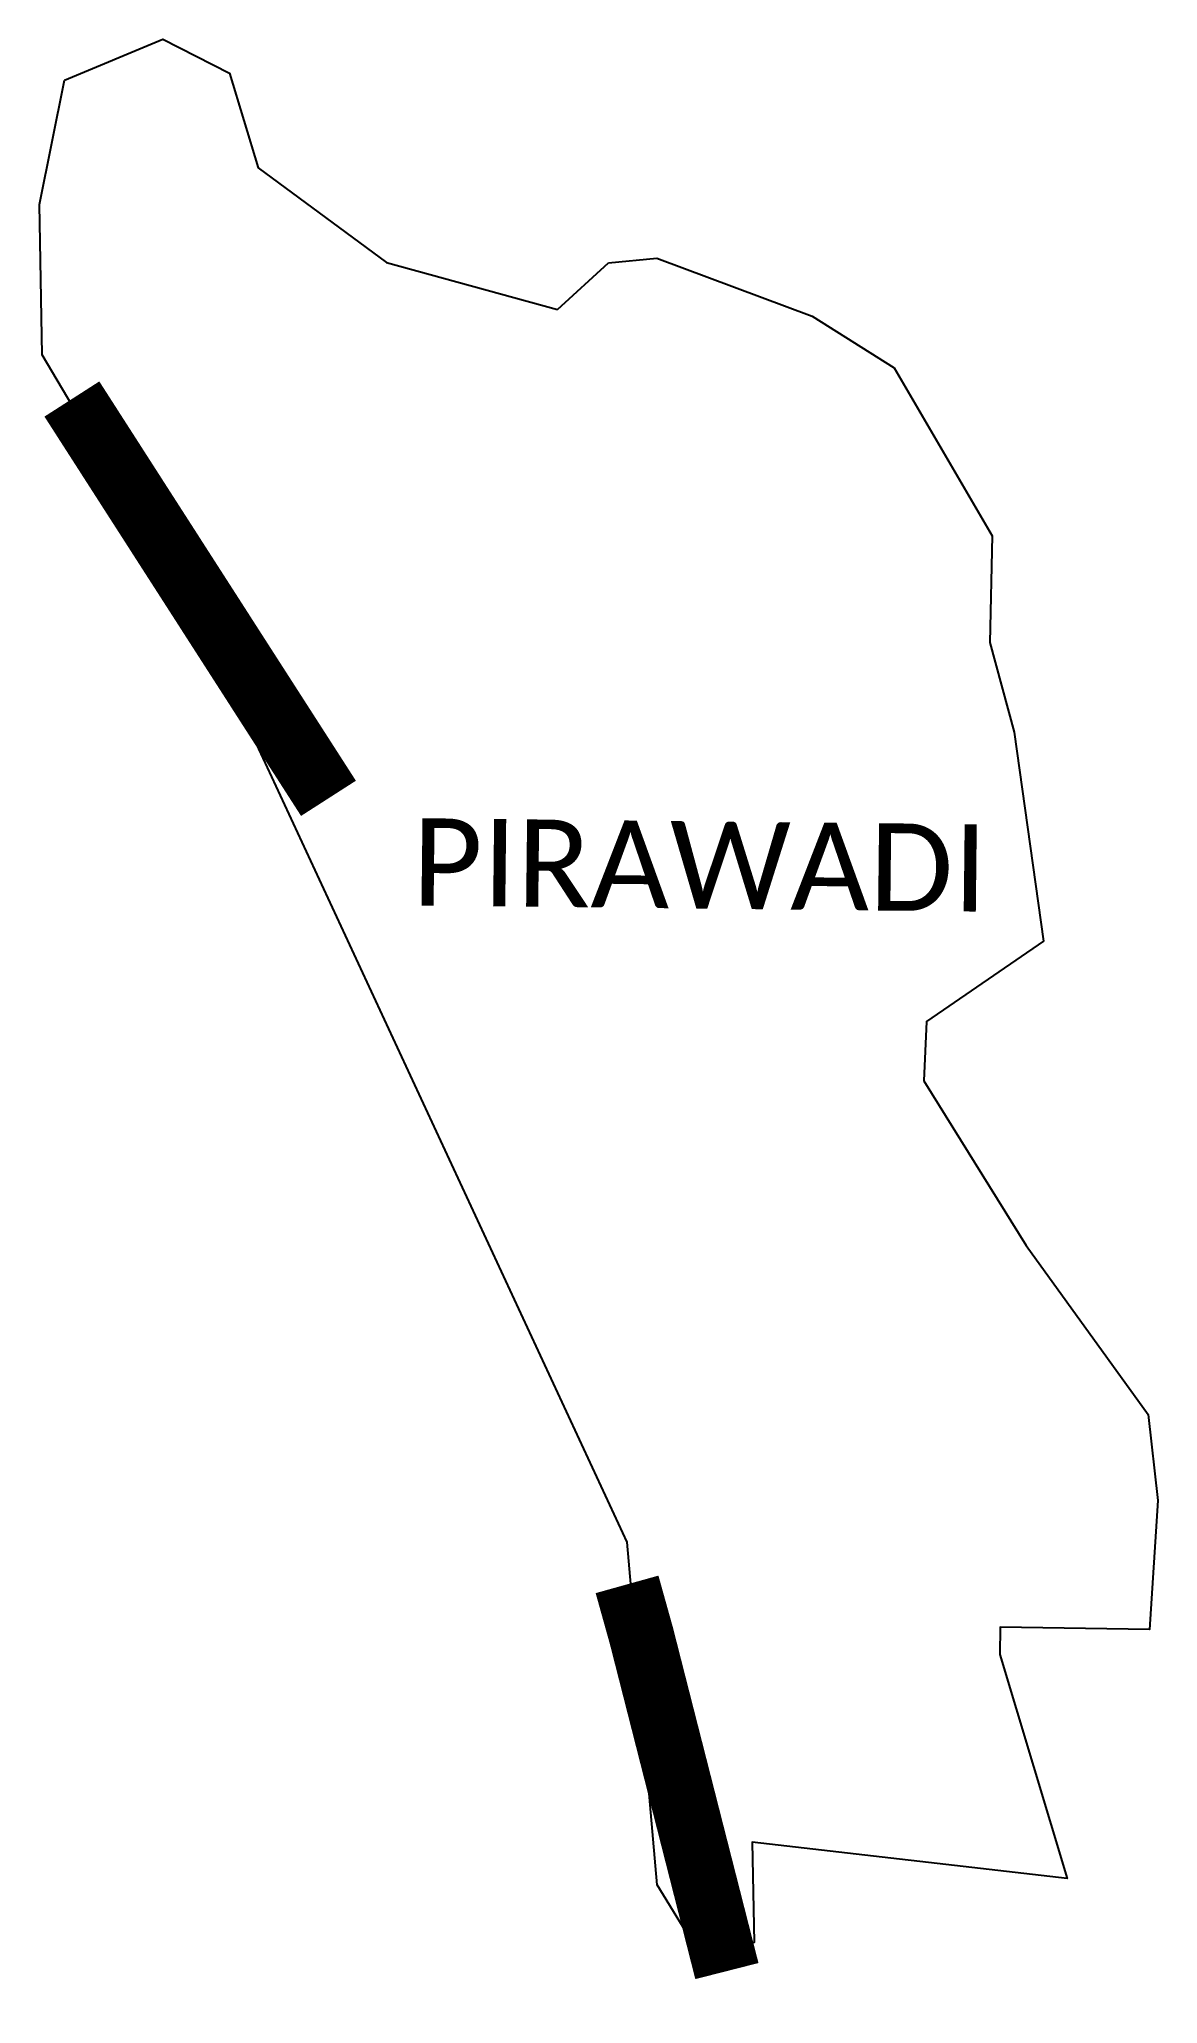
# Model space of a CAD drawing. Header units: metres. Extents: x 332752 to 333610, y 1790350 to 1791858.
import ezdxf

# ---------------------------------------------------------------- set-up
doc = ezdxf.new("R2010")
doc.units = ezdxf.units.M
for name, color, linetype in [('NATURALLY PROTECTED', 3, 'Continuous'), ('village', 4, 'Continuous'), ('VILLAGE NAME', 250, 'Continuous')]:
    doc.layers.add(name, color=color, linetype=linetype)

msp = doc.modelspace()

# ---------------------------------------------------------------- linework, layer by layer
at = {"layer": 'NATURALLY PROTECTED', "const_width": 50, "flags": 128}
for points in [[(332777.2, 1791581.7), (332833.8, 1791493.5), (332926.2, 1791349.6), (332974, 1791275.2)], [(333203, 1790671.9), (333214, 1790632.5), (333279.6, 1790375.1)]]:
    msp.add_lwpolyline(points, dxfattribs=at)
at = {"layer": 'village', "color": 4}
for points in [[(332771.5, 1791826.3), (332847, 1791857.8), (332898.1, 1791831.7), (332920, 1791759), (333018.6, 1791686.5), (333149.7, 1791650.4)], [(333188.8, 1791686.1), (333225.9, 1791689.7), (333345.1, 1791645.3), (333408, 1791605.7), (333483.1, 1791476.8), (333481.2, 1791394.8), (333499.9, 1791326.1), (333522.3, 1791165.6), (333432.7, 1791103.9), (333430.7, 1791058.5), (333509.1, 1790932), (333602.8, 1790802.4), (333610, 1790736.2), (333603.8, 1790637.2), (333489.1, 1790639), (333488.9, 1790618), (333540.7, 1790446.1), (333298.9, 1790474), (333300.6, 1790397.1), (333256.1, 1790392.5), (333226.2, 1790441.4), (333203, 1790704.4), (332884.1, 1791392.1), (332875.2, 1791411.7), (332754.5, 1791615.7), (332752.4, 1791730.9), (332771.5, 1791826.3)]]:
    msp.add_lwpolyline(points, dxfattribs=at)
at = {"layer": 'village'}
msp.add_lwpolyline([(333149.7, 1791650.4), (333188.8, 1791686.1)], dxfattribs=at)

# ---------------------------------------------------------------- texts
at = {"layer": 'VILLAGE NAME', "insert": (333038.6, 1791260), "char_height": 66.988, "attachment_point": 1, "rotation": 359.3742}
msp.add_mtext_dynamic_manual_height_columns('{\\fCalibri|b0|i0|c0|p34;PIRAWADI}', width=661.026, gutter_width=334.9, heights=[0], dxfattribs=at)

doc.saveas('drawing.dxf')
